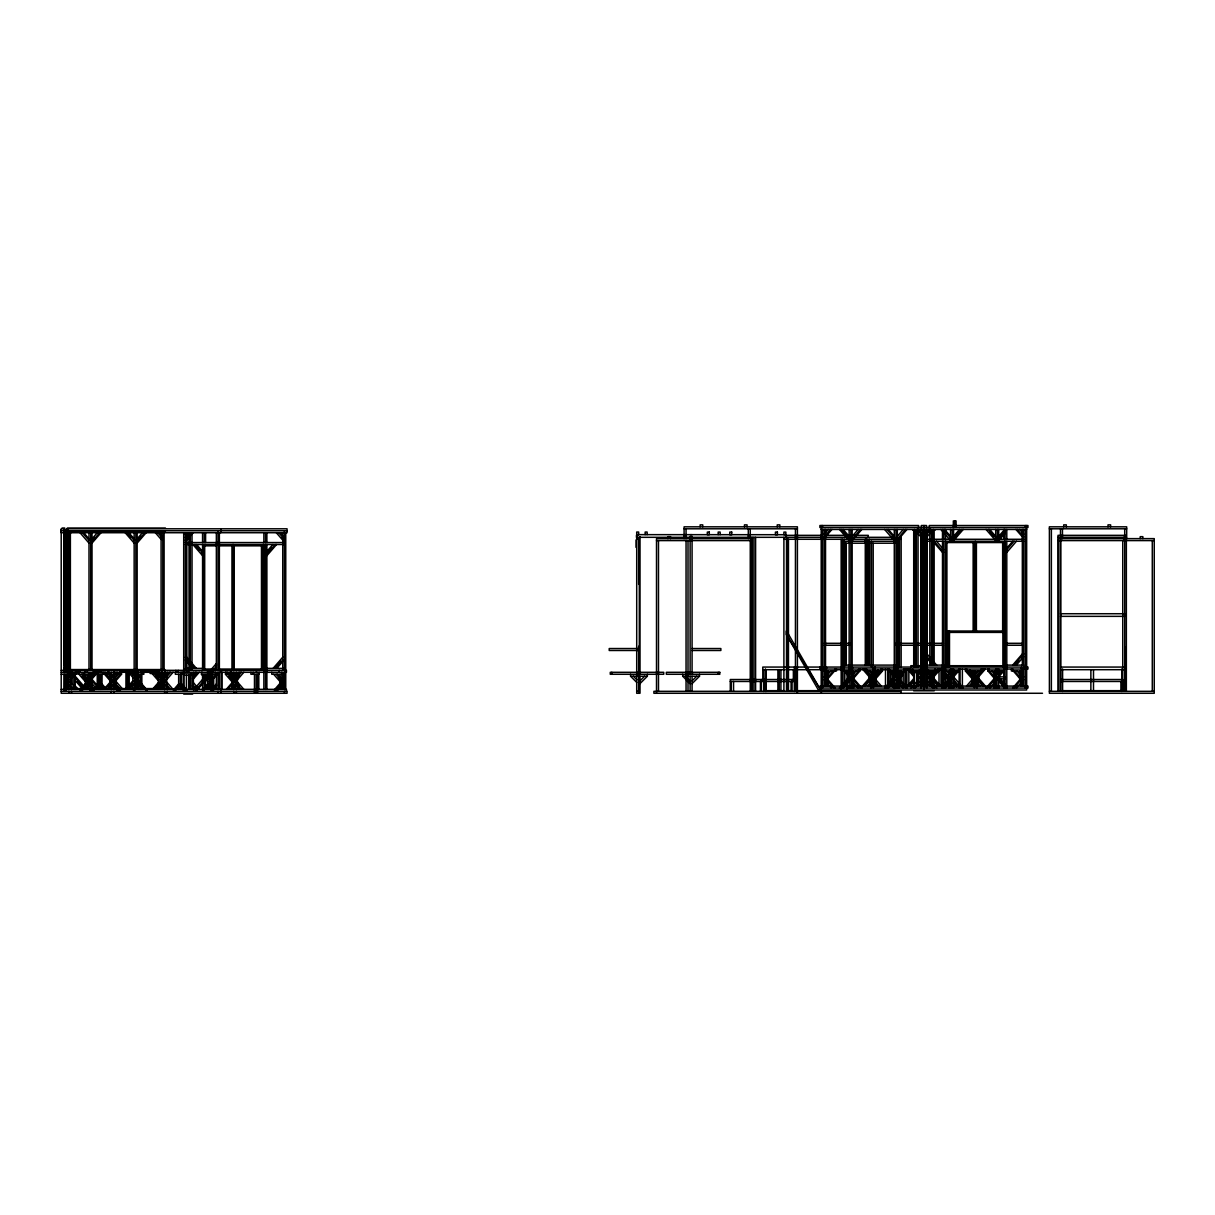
<?xml version="1.0" encoding="UTF-8"?>
<svg xmlns="http://www.w3.org/2000/svg" width="1215" height="1215" viewBox="0 0 1215 1215"><rect width="100%" height="100%" fill="white"/><g stroke="black" fill="none" stroke-linecap="round" stroke-linejoin="round"><path stroke-width="1.5" d="M638.665 534.646L638.665 532.033L636.706 532.033L636.706 693.279L639.956 693.279L639.956 676.284M785.862 537.349L785.862 532.094L783.903 532.094L783.903 534.706L785.862 534.706L636.706 534.646M821.37 693.279L821.37 691.32L786.53 630.874L786.515 634.807L819.153 691.32M63.757 536.574L67.782 531.942M66.977 535.648L63.757 539.354L65.078 539.354L67.22 536.878M69.361 534.418L71.488 531.942M90.715 540.341L97.975 531.942M92.021 540.341L94.436 537.531M100.389 531.942L90.715 543.12L92.021 543.12L101.695 531.942M135.852 540.341L143.127 531.942M137.158 540.341L140.803 536.134M145.527 531.942L135.852 543.12L137.158 543.12L146.833 531.942M185.409 537.364L189.418 532.732M191.833 532.732L185.409 540.143L186.715 540.143L193.139 532.732M69.984 675.783L72.991 672.305M70.288 676.952L74.312 672.305M72.186 676.026L75.406 672.305M70.288 679.732L76.712 672.305M87.07 678.912L91.945 673.49M88.391 678.912L91.398 675.434M80.023 690.074L85.369 683.544M81.329 690.074L85.612 685.139M96.304 673.991L92.021 678.942L90.715 678.942M81.359 691.32L85.369 686.688M93.57 690.074L98.916 683.908M95.939 688.844L99.159 685.139M96.911 688.996L98.916 686.688M115.926 672.305L111.917 676.952L113.223 676.952L117.248 672.305M103.791 689.345L111.066 681.144M113.785 678.912L117.794 674.279M105.113 689.345L111.522 681.934L110.216 681.934M119.647 672.305L113.223 679.732L111.917 679.732M108.105 686.095L111.309 682.39M107.801 688.844L109.942 686.369M107.512 689.345L111.522 684.713L110.216 684.713M121.515 672.305L121.515 674.279L115.091 681.691L113.785 681.691L120.209 674.279L120.209 672.305M135.852 676.163L137.857 673.839M125.677 689.133L132.936 680.749M129.413 686.338L131.827 683.544M139.057 675.236L135.852 678.942L137.158 678.942L139.3 676.466M128.091 689.133L132.936 683.529M129.398 689.133L133.042 684.941M133.437 690.074L138.783 683.908M134.744 690.074L139.026 685.139M136.779 688.996L138.783 686.688M265.569 552.916L272.843 544.517M268.09 551.519L271.735 547.327M275.258 544.517L265.569 555.695L266.89 555.695L276.564 544.517M152.619 689.133L158.679 682.147M155.14 687.736L158.77 683.544M166.333 675.783L169.341 672.305M155.034 689.133L158.664 684.941M170.647 672.305L166.637 676.952L165.331 676.952M156.34 689.133L158.77 686.338M157.206 689.345L163.63 681.934L164.936 681.934L158.512 689.345M173.062 672.305L166.637 679.732L165.331 679.732M160.927 689.345L164.936 684.713L163.63 684.713M173.305 690.074L178.651 683.908M174.611 690.074L178.894 685.139M174.641 691.32L178.651 686.688M192.486 675.783L195.494 672.305M192.79 676.952L196.8 672.305M192.547 678.486L196.83 673.55M192.79 679.732L199.214 672.305M193.474 689.923L216.361 663.512L216.361 666.291L195.888 689.923M197.195 689.923L216.467 667.688M213.597 674.279L209.572 678.912L210.894 678.912M202.525 690.074L207.871 683.908M215.997 674.279L209.572 681.691L210.894 681.691L217.303 674.279M203.831 690.074L208.114 685.139M205.867 688.996L207.871 686.688M211 690.074L216.361 683.908M212.321 690.074L216.604 685.139M212.352 691.32L216.361 686.688M240.13 672.305L236.12 676.952L237.426 676.952L241.451 672.305M226.294 689.345L232.718 681.934L234.024 681.934L227.6 689.345M239.34 676.026L236.12 679.732L237.426 679.732L243.851 672.305M235.999 680.461L239.203 676.755M230.015 689.345L234.024 684.713L232.718 684.713M273.071 668.387L282.746 657.209L284.052 657.209M275.577 666.989L280.422 661.4M275.471 668.387L282.746 659.988L284.052 659.988L276.777 668.387M274.271 689.923L281.531 681.539M275.577 689.923L279.207 685.731M276.686 689.923L281.531 684.318M277.992 689.923L281.622 685.716M824.226 534.084L828.235 529.451M830.65 529.451L824.226 536.863L825.532 536.863L831.956 529.451M850.849 537.85L858.124 529.451M860.524 529.451L850.849 540.629L852.155 540.629L861.845 529.451M903.261 529.451L896.002 537.85L897.308 537.85M905.676 529.451L896.002 540.629L897.308 540.629L906.982 529.451M926.635 532.929L929.642 529.451M926.939 534.084L930.963 529.451M926.939 536.863L933.363 529.451M826.838 675.631L830.863 670.999M833.262 670.999L826.838 678.41L828.159 678.41L834.583 670.999M952.256 537.85L959.531 529.451M953.578 537.85L959.637 530.849M952.256 540.629L961.946 529.451M953.578 540.629L963.252 529.451M839.474 688.039L849.148 676.861L850.454 676.861L840.78 688.039M856.18 670.999L852.155 675.631L853.477 675.631M841.874 688.039L849.148 679.641M843.195 688.039L850.454 679.641M859.886 669.04L859.886 670.999L853.477 678.41L852.155 678.41L858.58 670.999L858.58 669.04M862.483 686.08L868.892 678.653L871.52 678.653L865.095 686.08M863.789 686.08L870.213 678.653M874.922 673.672L877.929 670.194M874.739 675.631L878.749 670.999M877.063 673.976L879.204 671.5M867.51 686.08L871.52 681.433M997.409 537.85L1004.668 529.451M882.47 669.04L882.47 670.999L876.045 678.41L874.739 678.41L881.148 670.999L881.148 669.04M998.715 537.85L1004.775 530.849M997.409 540.629L1004.668 532.246M998.715 540.629L1004.759 533.643M884.611 688.039L894.286 676.861M1006.688 548.238L1012.748 541.252M897.308 675.631L901.317 670.999M887.026 688.039L894.286 679.641M1006.795 549.636L1014.054 541.252M888.332 688.039L894.392 681.038M1006.795 552.415L1016.469 541.252M899.525 677.18L901.667 674.705M892.478 685.564L894.62 683.103M905.038 670.999L898.614 678.41L897.308 678.41L903.732 670.999L903.732 669.04M899.768 678.41L902.973 674.705M892.706 686.809L894.848 684.334M907.286 686.08L913.71 678.653M908.592 686.08L913.953 679.899M909.913 686.08L914.181 681.129M912.313 686.08L914.318 683.756M911.235 688.039L920.924 676.861L922.231 676.861M913.65 688.039L920.924 679.641M929.642 670.999L926.635 674.477L926.559 670.574M914.956 688.039L921.016 681.038M926.939 675.631L930.963 670.999M928.852 674.705L932.057 670.999M926.939 678.41L933.363 670.999M932.543 672.518L935.55 669.04M932.604 675.206L937.965 669.04M939.271 669.04L932.847 676.451L934.153 676.451L940.577 669.04M952.955 673.323L954.96 670.999M942.096 686.642L948.14 679.656M941.671 688.039L948.095 680.628L949.416 680.628L945.133 685.564M953.259 674.477L956.281 670.999M953.092 675.95L957.374 670.999M953.259 675.95L957.526 670.999M953.335 677.18L958.681 670.999L958.681 669.04M949.416 683.407L945.392 688.039L945.498 541.252M977.543 670.999L973.519 675.631L974.84 675.631L978.85 670.999M966.517 686.08L972.942 678.653M975.66 675.95L973.519 678.41L974.84 678.41L981.249 670.999L981.249 669.04M982.768 669.04L976.344 676.451L978.971 676.451L985.395 669.04M968.932 686.08L972.942 681.433M977.65 676.451L984.074 669.04M970.238 686.08L972.243 683.756M998.107 673.323L1000.112 670.999M986.033 688.039L995.708 676.861L997.014 676.861L987.339 688.039M998.411 674.477L1001.418 670.999M999.307 674.705L1002.512 670.999M998.472 677.18L1003.833 670.999L1003.833 669.04M989.739 688.039L997.014 679.641L995.708 679.641M1012.657 665.106L1022.331 653.928L1023.638 653.928L1013.963 665.106M1016.272 663.709L1018.702 660.899M1016.378 665.106L1023.638 656.707L1022.331 656.707M1012.657 688.039L1022.331 676.861L1023.638 676.861L1013.963 688.039M1016.378 688.039L1023.638 679.641L1022.331 679.641M639.956 680.871L644.588 676.239M639.956 683.65L647.367 676.239L647.367 674.279M692.079 680.871L696.711 676.239M692.079 683.65L699.491 676.239L699.491 674.279M62.056 528.009L64.684 528.009L64.684 529.968M165.422 528.009L67.372 528.009L67.372 529.968M684.091 528.798L797.404 528.798M1126.685 528.798L1049.35 528.798L1049.35 526.824L1126.685 526.824L1126.685 538.625M821.203 529.451L1026.66 529.451M63.939 529.968L68.313 529.968M912.814 530.241L915.761 530.241M928.366 530.241L930.629 530.241M932.102 530.241L935.064 530.241M61.206 530.758L287.059 530.758M63.757 531.942L165.422 531.942M61.206 532.732L287.059 532.732L287.059 528.798L66.521 528.798L66.521 530.758M183.708 533.522L186.335 533.522L186.411 672.305M1022.331 534.084L1023.638 534.084L1019.628 529.451M690.12 534.691L692.079 534.691M637.799 535.344L636.493 535.344L636.493 537.319L846.764 537.319M785.771 535.344L821.978 535.344M825.152 535.344L868.285 535.344L868.285 537.319M922.231 536.863L920.924 536.863L914.5 529.451M854.267 537.319L892.007 537.319M1058.007 537.319L1126.351 537.319L1126.351 691.32M162.4 539.354L161.094 539.354L154.669 531.942M636.706 539.278L639.318 539.278M783.903 539.278L849.209 539.278M852.398 539.278L901.15 539.278M925.633 539.278L1023.638 539.278M656.51 540.599L752.237 540.599M850.454 540.629L849.148 540.629L839.474 529.451M1058.538 540.599L1154.25 540.599M843.757 541.252L898.553 541.252L898.553 667.065M925.633 541.252L1023.638 541.252M185.409 542.558L284.052 542.558M945.786 542.558L1004.775 542.558M843.757 543.211L898.553 543.211M185.409 544.517L284.052 544.517M203.573 545.839L216.483 545.839M220.173 545.839L263.609 545.839M942.491 549.636L943.797 549.636L936.522 541.252M1060.528 613.727L1123.845 613.727M1060.528 616.354L1123.845 616.354M946.91 631.025L1005.048 631.025L1005.048 667.065L945.498 667.065M948.505 632.408L1003.848 632.408M824.226 643.297L850.454 643.297M896.002 643.297L922.231 643.297M925.633 643.297L930.508 643.297M934.062 643.297L943.432 643.297M1005.838 643.297L1022.331 643.297M824.226 645.256L850.454 645.256M896.002 645.256L922.231 645.256M925.633 645.256L930.508 645.256M934.062 645.256L943.432 645.256M1005.838 645.256L1022.331 645.256M637.981 648.537L609.216 648.537L609.216 650.496L637.981 650.496M692.079 648.537L720.86 648.537L720.86 650.496L692.079 650.496M843.757 665.106L898.553 665.106M925.633 665.106L943.797 665.106M1006.795 665.106L1023.638 665.106M914.576 665.698L910.825 665.698L910.825 667.065M918.312 665.698L922.064 665.698M945.786 665.759L946.91 665.759M948.505 665.698L1004.775 665.759M943.797 667.065L762.792 667.065L762.792 680.582M1006.795 667.065L1027.966 667.065L1027.966 669.04L819.897 669.04L819.897 667.065M1060.634 667.065L1123.738 667.065M185.409 668.387L203.892 668.387M265.569 668.387L284.052 668.387M203.573 669.04L216.483 669.04M220.173 669.04L263.609 669.04M63.757 669.556L65.078 669.556L65.078 531.942M762.792 669.693L785.057 669.693M788.626 669.693L822.418 669.693M834.614 669.693L842.147 669.693M859.096 669.693L864.746 669.693M880.799 669.693L890.215 669.693M1060.634 669.693L1123.738 669.693M61.206 670.346L286.436 670.346L286.436 672.305L61.206 672.305M823.831 670.999L836.497 670.999L836.497 669.04M844.03 669.04L844.03 670.999L859.886 670.999M866.614 669.04L866.614 670.999L882.47 670.999M889.183 669.04L889.183 670.999L906.193 670.999M923.932 670.999L912.587 670.999L912.587 669.04M925.602 670.999L935.277 670.999L935.277 669.04M941.671 669.04L941.671 670.999L942.992 670.999L942.825 669.04M958.681 670.999L944.131 670.999L949.492 677.18M965.393 669.04L965.393 670.999L981.249 670.999M987.977 669.04L987.977 670.999L1003.833 670.999M1022.726 670.999L1011.366 670.999L1011.366 669.04M76.332 671.531L80.205 671.531M93.312 671.531L97.079 671.531M120.209 671.531L137.158 671.531M142.216 671.531L159.135 671.531M930.629 671.789L928.366 671.789L928.366 669.814M637.662 672.305L610.264 672.305L610.264 674.279L663.724 674.279L663.724 672.305L640.29 672.305L640.29 674.279M183.708 673.095L193.337 673.095L193.337 675.069L183.708 675.069M159.013 673.49L150.128 673.49L150.128 671.531M61.206 674.279L77.153 674.279L77.153 672.305M78.96 672.305L78.96 674.279L94.8 674.279L94.8 672.305M106.874 674.279L121.515 674.279M160.289 674.279L167.275 674.279L167.275 672.305M183.647 674.279L175.355 674.279L175.355 672.305M195.053 674.279L193.747 674.279L193.747 672.305M201.447 672.305L201.447 674.279L218.062 674.279M225.489 672.305L225.489 674.279L238.991 674.279L238.991 672.305M284.447 674.279L271.78 674.279L271.78 672.305M922.231 675.631L920.924 675.631L916.9 670.999M971.818 675.631L973.124 675.631L969.114 670.999M994.386 675.631L995.708 675.631L991.698 670.999M630.57 674.279L630.57 676.239L647.367 676.239M682.708 674.279L682.708 676.239L699.491 676.239M110.216 676.952L111.522 676.952L107.512 672.305M163.63 676.952L164.936 676.952L160.927 672.305M232.718 676.952L234.024 676.952L230.015 672.305M944.192 676.861L951.877 676.861M997.409 676.861L1005.094 676.861M944.192 678.836L951.877 678.836M997.409 678.836L1005.094 678.836M110.216 679.732L111.522 679.732L105.113 672.305M794.337 679.519L730.291 679.519L730.291 691.32M897.308 679.641L896.002 679.641L903.261 688.039M1060.634 679.519L1122.888 679.519L1122.888 691.32M87.936 680.901L89.242 680.901M111.583 680.901L110.261 680.901L103.852 673.49M730.291 681.478L794.337 681.478M1060.634 681.478L1122.888 681.478M233.219 681.691L231.913 681.691L225.489 674.279M111.917 681.934L113.223 681.934L119.647 689.345M165.331 681.934L166.637 681.934L173.062 689.345M236.12 681.934L237.426 681.934L243.851 689.345M165.331 684.713L166.637 684.713L170.647 689.345M919.542 684.759L921.729 684.759M926.134 684.759L928.321 684.759M895.622 686.08L819.897 686.08L819.897 688.039L1027.966 688.039L1027.966 686.08L952.393 686.08M898.462 686.08L902.836 686.08M905.008 686.08L949.416 686.08L949.416 678.532M181.658 686.688L180.352 686.688L184.361 691.32M210.894 686.688L209.572 686.688L211.577 688.996M69.437 688.571L82.59 688.571M91.429 688.571L96.046 688.571M117.764 688.571L135.26 688.571M144.661 688.571L164.784 688.571M61.206 689.345L286.436 689.345L286.436 691.32M763.764 690.667L784.115 690.667M787.669 690.667L791.512 690.667M795.628 690.667L895.303 690.667M913.65 690.788L934.229 690.788M1062.593 690.667L1121.764 690.667M61.206 691.32L287.059 691.32L287.059 693.279L61.206 693.279L61.206 528.798L63.833 528.798L63.909 672.305M636.706 691.32L639.318 691.32M1049.396 691.32L1154.25 691.32M1042.5 693.279L653.898 693.279L653.898 691.32L901.15 691.32L901.15 693.279M183.708 694.069L192.684 694.069M685.488 676.239L690.12 680.871M682.708 676.239L690.12 683.65M633.349 676.239L636.827 679.717M630.57 676.239L636.751 682.42M1017.213 529.451L1023.638 536.863L1022.331 536.863L1015.907 529.451M989.739 529.451L997.014 537.85L995.708 537.85L988.433 529.451M989.754 532.246L993.384 536.438M986.033 529.451L995.708 540.629M944.602 529.451L950.662 536.453M944.495 530.849L950.555 537.85M940.881 529.451L950.555 540.629M934.122 541.252L943.797 552.415L942.491 552.415L932.801 541.252M918.221 529.451L921.228 532.929M916.9 529.451L920.924 534.084M1017.001 670.999L1021.025 675.631M1014.601 670.999L1021.025 678.41L1019.704 678.41L1013.295 670.999M888.332 529.451L894.392 536.453M887.026 529.451L894.286 537.85M884.611 529.451L894.286 540.629M999.93 678.259L1004.759 683.848M998.609 678.259L1004.668 685.245M999.93 681.038L1002.345 683.848M998.624 681.038L1003.469 686.642M987.977 670.999L994.386 678.41L995.708 678.41L989.283 670.999L989.283 669.04M985.395 686.08L978.971 678.653L976.344 678.653L982.768 686.08M977.65 678.653L984.074 686.08M969.934 670.194L972.942 673.672M968.659 671.5L970.8 673.976M976.344 681.433L980.353 686.08M843.195 529.451L850.454 537.85M965.393 670.999L971.818 678.41L973.124 678.41L966.715 670.999L966.715 669.04M841.874 529.451L849.148 537.85M840.78 529.451L849.255 539.232M953.578 676.861L963.252 688.039M946.546 670.999L950.555 675.631M953.578 679.641L960.837 688.039M953.471 681.038L959.531 688.039M945.133 673.475L948.338 677.18L942.825 670.999M953.259 683.103L956.463 686.809M926.939 653.928L936.628 665.106M941.671 670.999L947.032 677.18M926.939 656.707L934.214 665.106M926.848 658.105L932.907 665.106M940.577 686.08L934.153 678.653L932.847 678.653L939.271 686.08M936.051 682.359L938.193 684.835M932.604 679.899L937.965 686.08M932.543 682.602L935.55 686.08M926.939 676.861L936.628 688.039M926.939 679.641L934.214 688.039M918.221 670.999L921.228 674.477L921.304 670.574M926.848 681.038L932.907 688.039M915.806 670.999L917.948 673.475M914.5 670.999L920.924 678.41M912.313 669.04L914.318 671.348M909.913 669.04L914.181 673.976M908.592 669.04L913.953 675.206M907.286 669.04L913.71 676.451M892.904 670.999L894.908 673.323M906.982 688.039L897.308 676.861L896.002 676.861L905.676 688.039M891.597 670.999L894.604 674.477M899.768 680.628L901.91 683.103M890.489 670.999L894.772 675.95M889.183 670.999L894.529 677.18M899.465 684.561L901.469 686.885M870.335 670.999L874.344 675.631L873.023 675.631L869.014 670.999M874.922 678.653L881.346 686.08M871.125 674.705L874.344 678.41L873.023 678.41L866.614 670.999M865.095 669.04L871.52 676.451L868.892 676.451L862.483 669.04M874.922 681.433L878.931 686.08M863.789 669.04L870.213 676.451M875.62 683.756L877.625 686.08M847.751 670.999L849.756 673.323M861.845 688.039L852.155 676.861L850.849 676.861L860.524 688.039M846.445 670.999L849.452 674.477M845.351 670.999L847.493 673.475M844.03 670.999L849.391 677.18M850.849 679.641L858.124 688.039M835.206 688.039L825.532 676.861L824.226 676.861L833.9 688.039M824.226 679.641L831.485 688.039M280.042 532.732L284.052 537.364L282.746 537.364L278.721 532.732M281.91 537.668L284.052 540.143L282.746 540.143L276.321 532.732M196.617 544.517L203.892 552.916L202.571 552.916L195.311 544.517M194.218 544.517L199.047 550.106M201.462 552.901L203.892 555.695L202.571 555.695L192.896 544.517M158.39 531.942L162.4 536.574L161.094 536.574L157.084 531.942M277.415 674.279L281.424 678.912L280.118 678.912L276.109 674.279M278.22 677.985L281.424 681.691L280.118 681.691L273.694 674.279M128.198 531.942L134.242 538.944M126.876 531.942L134.151 540.341M126.998 533.339L130.628 537.531M124.477 531.942L134.151 543.12M227.6 672.305L234.024 679.732L232.718 679.732L226.294 672.305M237.198 683.164L239.34 685.64M241.451 689.345L237.426 684.713L236.12 684.713L240.13 689.345M228.952 676.755L231.078 679.215M83.045 531.942L89.105 538.944M205.168 674.279L207.173 676.588M81.739 531.942L88.999 540.341M203.862 674.279L207.871 678.912M79.324 531.942L88.999 543.12M214.098 687.614L210.894 683.908L209.572 683.908L213.855 688.844M196.405 668.387L186.715 657.209L185.409 657.209L195.083 668.387M201.447 674.279L207.871 681.691M186.715 659.988L189.145 662.783M185.409 659.988L192.684 668.387M192.79 681.934L199.214 689.345M192.79 684.713L195.797 688.191M192.486 685.868L195.494 689.345M192.775 687.128L195.19 689.923M187.019 690.074L181.658 683.908L180.352 683.908L185.698 690.074M158.512 672.305L164.936 679.732L163.63 679.732L157.206 672.305M155.763 673.49L158.785 676.968M166.333 685.868L169.341 689.345M154.457 673.49L158.466 678.122M155.505 675.965L158.709 679.671M152.057 673.49L158.466 680.901M141.791 683.908L147.152 690.074M131.144 672.685L133.149 674.993M139.588 682.147L137.158 679.352L135.852 679.352L139.482 683.544M142.003 684.941L144.418 687.736M141.563 685.139L145.83 690.074M137.158 682.131L139.588 684.941M128.805 672.761L133.073 677.697M135.852 682.131L139.482 686.338M122.214 688.571L115.789 681.144L114.468 681.144L116.61 683.62M109.38 674.279L111.385 676.588M119.799 688.571L115.789 683.923L113.785 683.908L119.131 690.074M115.091 683.908L120.437 690.074M114.468 683.923L118.493 688.571M111.005 680.461L103.791 672.305L103.928 674.279L95.621 674.279L95.666 671.531M117.248 689.345L113.223 684.713L111.917 684.713L115.926 689.345M113.785 686.688L117.794 691.32M101.923 683.908L106.206 688.844M101.68 685.139L104.9 688.844M98.066 686.338L92.021 679.352L90.715 679.352L97.959 687.736M83.531 673.49L85.536 675.813M90.715 682.131L95.56 687.736M82.666 674.279L85.688 677.757M94.588 689.3L89.242 683.119L87.936 683.119L93.282 689.3M81.359 674.279L85.369 678.912M82.407 676.755L85.612 680.461M93.737 690.074L88.391 683.908L87.07 683.908L92.431 690.074M78.96 674.279L85.369 681.691M87.07 686.688L91.095 691.32M64.228 663.512L71.442 671.849M75.057 676.026L84.686 687.143M64.106 664.909L70.136 671.849M74.95 677.423L83.379 687.143M77.471 681.585L82.286 687.143M64.122 667.688L67.721 671.849M74.95 680.203L82.18 688.541M74.358 684.85L77.563 688.571M70.288 681.934L76.712 689.345M70.288 684.713L74.312 689.345M69.984 685.868L72.991 689.345M821.431 691.32L786.53 634.807L786.53 630.874M1152.291 540.599L1152.291 691.32M1142.844 538.625L1142.844 536.666L1140.232 536.666L1140.232 538.625M1125.697 537.319L1125.697 535.344L1058.007 535.344L1058.007 691.32M1125.697 613.727L1125.697 616.354M1125.697 646.881L1125.697 691.32M1124.71 528.798L1124.71 538.625M1124.726 540.599L1124.726 691.32M1123.738 537.319L1123.738 539.278M1122.751 540.599L1122.751 691.32M1121.764 668.949L1121.764 691.472M1120.913 681.478L1120.913 691.32M1110.631 526.824L1110.631 524.865L1108.004 524.865L1108.004 526.824M1093.5 669.693L1093.5 690.667M1090.873 669.693L1090.873 690.667M1066.33 526.824L1066.33 524.865L1063.702 524.865L1063.702 526.824M1062.593 668.949L1062.593 691.472M1062.457 528.798L1062.457 538.625M1060.634 537.319L1060.634 691.32M1060.498 528.798L1060.498 538.625M1060.498 540.599L1060.498 691.32M1058.66 691.32L1058.538 538.625L1154.25 538.625L1154.25 693.279L1049.396 693.279L1049.396 528.798M1051.37 528.798L1051.37 691.32M1027.283 686.08L1027.283 688.039M1026.66 525.518L1026.66 689.999L821.203 689.999L821.203 525.518M1025.339 525.518L1025.339 527.492M1025.339 529.451L1025.339 688.039M1023.638 529.451L1023.638 667.065M1023.638 669.04L1023.638 686.08M1022.331 529.451L1022.331 665.182M1022.331 669.04L1022.331 686.08M1021.405 667.065L1021.405 669.04M1021.025 670.999L1021.025 686.08M1019.704 670.999L1019.704 680.415M1012.687 669.04L1012.687 670.999M1006.795 529.451L1006.795 539.278M1006.795 541.252L1006.795 688.039M1005.094 529.451L1005.094 539.278M1005.094 541.252L1005.094 688.039M1004.775 541.252L1004.775 667.065M1003.848 631.025L1003.848 667.065M1003.772 529.451L1003.772 539.278M1003.636 542.558L1003.636 631.648M1003.772 669.222L1003.772 688.039M1002.876 631.025L1002.876 667.065M1002.648 542.558L1002.648 631.648M998.715 529.451L998.715 537M998.715 669.04L998.715 688.039M997.409 529.451L997.409 540.781M997.014 669.04L997.014 688.039M995.708 529.451L995.708 540.781M995.708 669.04L995.708 688.282M994.386 670.999L994.386 688.282M978.971 674.765L978.971 680.415M977.65 676.649L977.65 686.08M976.739 686.08L976.739 688.039M976.404 542.558L976.404 631.648M976.344 676.649L976.344 686.08M975.28 541.252L975.28 631.648M974.84 670.999L974.84 686.08M974.643 670.999L974.476 688.039M974.141 542.558L974.141 631.648M973.154 542.558L973.154 631.648M973.124 670.999L973.124 686.08M971.818 670.999L971.818 686.08M962.371 669.04L962.371 686.08M960.093 669.04L960.093 686.08M959.121 669.04L959.121 684.182M956.083 527.492L956.083 520.931L953.335 520.931L953.335 527.492M954.717 520.931L954.717 527.492M953.578 529.451L953.578 537M953.578 669.04L953.578 688.039M952.256 529.451L952.256 540.781M951.877 669.04L951.877 688.039M950.555 529.451L950.555 540.781M950.555 669.04L950.555 688.282M949.492 631.025L949.492 667.065M949.249 670.999L949.249 674.462M949.249 677.909L949.249 688.282M948.505 631.025L948.505 667.065M948.292 631.025L948.292 667.065M948.095 678.532L948.095 686.08M947.305 631.025L947.305 667.065M946.91 542.558L946.91 667.065M945.938 542.558L945.938 631.648M945.786 541.252L945.786 667.065M945.498 529.451L945.498 539.278M943.797 529.451L943.797 539.278M943.797 541.252L943.797 688.039M942.491 529.451L942.491 539.278M942.491 541.252L942.491 688.039M940.987 669.04L940.987 686.08M939.013 669.04L939.013 686.08M934.153 530.241L934.153 663.314M934.153 675.358L934.153 678.927M933.591 670.923L933.591 686.08M932.847 530.241L932.847 663.314M932.847 675.358L932.847 678.927M932.604 670.923L932.604 686.08M931.525 530.241L931.525 665.197M931.328 670.923L931.328 684.182M930.341 672.821L930.341 686.08M929.87 527.492L929.87 528.267M929.824 530.241L929.824 665.197M929.84 673.566L929.84 686.08M929.232 528.267L929.262 525.518L1027.966 525.518L1027.966 527.492L819.897 527.492L819.897 525.518L918.601 525.518L918.631 528.267M926.939 529.451L926.939 667.065M926.939 669.04L926.939 686.08M926.635 686.08L926.635 688.039L926.559 680.415M926.589 528.267L926.559 525.518L921.304 525.518L921.289 528.267M926.559 535.861L926.559 665.197M926.559 667.065L926.559 669.04M925.238 529.451L925.238 667.065M925.238 669.04L925.238 686.08M923.932 525.518L923.932 689.999M922.625 529.451L922.625 667.065M922.625 669.04L922.625 686.08M921.304 535.861L921.304 669.04M921.304 680.415L921.304 688.039L921.228 686.08M920.924 529.451L920.924 667.065M920.924 669.04L920.924 686.08M919.512 669.814L919.512 671.789M917.993 527.492L917.993 528.267M918.039 530.241L918.039 667.065M918.024 675.358L918.024 686.08M917.522 672.821L917.522 686.08M916.55 670.923L916.55 684.182M916.338 530.241L916.338 667.065M915.017 530.241L915.017 667.065M914.272 670.923L914.272 686.08M913.71 530.241L913.71 667.065M913.71 675.358L913.71 678.927M908.85 670.923L908.85 686.08M906.891 669.04L906.891 686.08M906.193 669.04L906.193 688.039M905.038 669.04L904.871 686.141M903.17 672.897L903.17 688.039M901.15 537.319L901.15 666.913M901.15 670.665L901.15 683.802M899.768 670.999L899.768 686.08M899.449 539.278L899.449 666.913M898.614 670.999L898.614 688.282M897.596 667.065L897.596 669.04M897.308 529.451L897.308 677.909M897.308 680.491L897.308 688.282M896.002 529.451L896.002 688.039M894.286 529.451L894.286 688.039M893.344 670.999L893.344 686.141M892.038 672.897L892.038 686.141M890.337 670.999L890.337 686.141M888.742 669.04L888.742 684.182M887.77 669.04L887.77 684.182M885.492 669.04L885.492 686.08M876.045 670.999L876.045 686.08M875.013 667.065L875.013 669.04M874.739 670.999L874.739 686.08M873.19 543.211L873.19 665.106M873.221 670.999L873.388 688.039M873.023 670.999L873.023 686.08M872.75 667.065L872.75 669.04M871.489 541.252L871.489 667.065M871.52 676.649L871.52 686.08M871.125 686.08L871.125 688.039M870.213 676.649L870.213 686.08M869.788 543.211L869.788 665.106M869.272 539.278L869.272 665.045M869.135 543.211L869.135 665.106M868.892 674.765L868.892 680.415M867.009 539.278L867.009 665.045M866.584 539.187L866.584 665.03M866.022 539.278L866.022 665.045M865.277 539.187L865.277 665.03M853.477 670.999L853.477 676.178M853.477 681.372L853.477 688.282M852.444 667.065L852.444 669.04M852.155 529.451L852.155 537M852.155 540.781L852.155 688.282M850.849 529.451L850.849 688.039M849.148 529.451L849.148 688.039M847.098 673.186L847.098 690.667M846.126 543.211L846.126 665.106M845.458 543.211L845.458 665.106M844.82 671.439L844.82 681.919M844.41 541.252L844.41 667.065M844.182 539.278L844.182 683.802M842.481 539.278L842.481 685.685M841.16 539.278L841.16 691.32M835.176 669.04L835.176 670.999M828.159 670.999L828.159 686.08M826.838 670.999L826.838 686.08M826.458 667.065L826.458 669.04M825.532 529.451L825.532 533.218M825.532 536.984L825.532 667.065M825.532 669.04L825.532 676.603M825.532 680.4L825.532 686.08M825.137 670.999L825.137 676.649M825.137 680.415L825.137 686.08M824.226 529.451L824.226 667.065M824.226 669.04L824.226 686.08M822.525 525.518L822.525 527.492M822.525 529.451L822.525 688.039M820.581 686.08L820.581 688.039M797.404 693.279L797.404 526.824L684.091 526.824L684.091 538.625M796.615 669.693L796.615 691.472M796.038 667.065L796.038 669.693M795.445 528.798L795.445 691.32M794.337 667.065L794.337 691.472M793.365 669.693L793.365 680.582M792.074 679.519L792.074 691.32M791.087 681.478L791.087 691.32M788.459 539.278L788.459 691.32M786.758 537.319L786.758 691.32M786.515 537.319L786.515 691.32M783.903 537.319L783.903 691.32M780.926 669.693L780.926 690.667M779.848 526.824L779.848 524.865L777.236 524.865L777.236 526.824M779.225 669.693L779.225 690.667M777.904 669.693L777.904 690.667M766.042 669.693L766.042 691.472M765.48 668.949L765.48 691.411M764.205 681.478L764.205 691.32M763.764 669.693L763.764 691.472M761.425 679.519L761.425 691.32M760.939 681.478L760.939 691.32M760.438 681.478L760.438 691.32M755.593 537.319L755.593 691.32M753.892 537.319L753.892 691.396M752.237 691.32L752.237 538.625L656.51 538.625L656.51 693.279M752.191 537.319L752.191 691.396M750.885 537.319L750.885 691.396M750.263 528.798L750.263 538.625M750.263 540.599L750.263 691.32M748.303 528.798L748.303 538.625M747.058 526.824L747.058 524.865L744.446 524.865L744.446 526.824M733.556 681.478L733.556 691.32M731.278 681.478L731.278 691.32M720.146 534.691L720.146 532.064L718.171 532.064L718.171 534.691M718.293 672.305L718.293 674.279M702.756 526.824L702.756 524.865L700.144 524.865L700.144 526.824M692.413 672.305L692.413 674.279M692.079 536.574L692.079 672.518M692.079 676.284L692.079 691.396M690.12 536.574L690.12 672.518M690.12 676.284L690.12 691.396M689.786 672.305L689.786 674.279M688.009 540.599L688.009 691.32M686.05 528.798L686.05 538.625M686.05 540.599L686.05 691.32M670.543 538.625L670.543 536.666L667.916 536.666L667.916 538.625M658.484 540.599L658.484 691.32M647.124 534.646L647.124 532.033L645.165 532.033L645.165 534.646M639.956 536.574L639.956 672.518M639.318 537.319L639.318 693.279M638.665 539.931L638.665 584.369M638.665 646.228L638.665 690.667M636.037 539.931L636.037 547.357M611.783 672.305L611.783 674.279M285.753 532.732L285.753 670.346M285.753 672.305L285.753 689.345M285.115 670.346L285.115 672.305M284.447 530.758L284.447 670.346M284.447 672.305L284.447 689.345M284.447 691.32L284.447 693.279M283.141 674.279L283.141 689.345M282.746 532.732L282.746 670.346M282.746 674.204L282.746 689.345M281.819 672.305L281.819 689.345M280.118 674.279L280.118 689.345M279.207 670.346L279.207 672.305M266.89 532.732L266.89 542.558M266.89 544.517L266.89 689.437M265.569 532.732L265.569 542.558M265.569 544.517L265.569 689.437M263.868 532.732L263.868 542.558M263.868 544.517L263.868 689.437M263.609 544.517L263.609 670.346M262.622 544.517L262.622 670.346M261.483 545.839L261.483 669.04M259.099 672.305L259.099 674.279L250.928 674.279L250.928 672.305M258.81 674.279L258.81 689.421M257.504 674.279L257.504 693.279M256.471 670.346L256.471 672.305M256.183 674.279L256.183 693.279M254.482 674.279L254.482 693.279M253.191 672.305L253.191 674.279M237.426 674.279L237.426 689.345M236.363 672.305L236.363 674.279M236.363 691.32L236.363 693.279M235.725 674.279L235.725 689.345M234.237 545.839L234.237 669.04M234.024 674.279L234.024 689.345M233.751 672.305L233.614 681.812M233.614 685.579L233.614 689.345M233.751 691.32L233.751 693.279M233.098 544.517L233.098 670.346M232.991 544.517L232.991 670.346M232.718 674.279L232.718 681.812M232.718 685.579L232.718 689.345M231.959 545.839L231.959 669.04M231.913 674.279L231.913 689.345M231.123 670.346L231.123 672.305M222.148 672.305L222.148 689.345M221.16 672.305L221.16 689.345M221.054 528.798L221.054 530.758M220.69 530.758L220.69 532.732M220.69 670.346L220.69 672.305M220.69 689.345L220.69 693.279M219.368 532.732L219.368 670.346M219.368 672.305L219.368 689.345M218.062 530.758L218.062 670.346M218.062 672.305L218.062 689.345M218.062 691.32L218.062 693.279M216.361 532.732L216.361 670.346M216.361 674.204L216.361 689.345M215.435 672.305L215.435 674.279M213.673 678.061L213.673 687.523M212.822 670.346L212.822 672.305M212.352 674.279L212.352 687.523M211.076 672.305L211.076 674.279M211.046 679.458L211.046 686.369M210.894 674.279L210.894 689.345M209.572 674.279L209.572 689.345M207.871 676.163L207.871 689.345M207.598 670.346L207.598 672.305M205.593 532.732L205.593 542.558M205.593 680.02L205.593 687.553M204.697 545.839L204.697 669.04M204.287 532.732L204.287 542.558M204.287 681.904L204.287 689.437M203.467 544.517L203.573 670.346M202.571 532.732L202.571 542.558M202.571 544.517L202.571 670.619M202.571 674.386L202.571 689.437M193.367 677.985L193.367 683.665M192.79 675.069L192.79 689.345M192.031 670.346L192.031 533.522L189.024 533.522L189.024 670.346M191.089 675.069L191.089 689.345M190.725 673.095L190.725 675.069M190.33 533.522L190.33 670.346M189.783 675.069L189.783 689.345M189.661 675.069L189.661 689.345M188.629 670.346L188.674 672.305M188.674 675.069L188.674 689.345M187.307 670.346L187.307 672.305M186.715 532.732L186.715 668.463M186.411 675.069L186.411 689.345M185.409 532.732L185.409 670.346M183.708 532.732L183.708 687.569M183.647 672.305L183.662 685.579M182.341 672.305L182.341 674.279M181.658 674.279L181.658 689.421M181.035 672.305L181.035 674.279M180.352 674.279L180.352 689.421M178.651 674.279L178.651 689.421M178.225 670.346L178.225 672.305M175.871 670.346L175.871 672.305M167.275 691.32L167.275 693.279M166.637 674.279L166.637 689.345M164.784 671.531L164.784 669.556L68.678 669.556L68.678 532.732M164.936 674.279L164.936 689.345M164.648 672.305L164.648 674.279M164.648 691.32L164.648 693.279M164.101 531.942L164.101 669.556M164.101 679.094L164.101 682.891M163.63 674.279L163.63 681.812M163.63 685.579L163.63 689.345M162.795 531.942L162.795 669.556M162.795 673.414L162.795 688.571M162.035 670.346L162.035 672.305M161.489 675.373L161.489 688.571M161.094 531.942L161.094 669.556M161.094 677.211L161.094 688.571M160.183 675.373L160.183 686.672M158.466 673.49L158.466 688.571M143.78 672.305L143.841 674.279L135.488 674.279L135.488 672.305M142.52 672.305L142.52 674.279M141.851 674.279L141.851 689.421M140.56 670.346L140.56 672.305M140.545 674.279L140.545 689.421M138.844 674.279L138.844 689.421M138.206 670.346L138.206 672.305M137.158 531.942L137.158 669.632M137.189 670.346L137.189 672.305M137.158 686.748L137.158 673.49L129.276 673.49L129.276 671.531M136.855 672.305L136.855 674.279M135.852 531.942L135.852 669.632M135.852 673.49L135.852 689.042M134.546 673.49L134.546 689.042M134.151 531.942L134.151 669.632M132.845 673.49L132.845 689.042M131.554 671.531L131.554 673.49M129.2 672.305L129.2 689.345M128.213 672.305L128.213 689.345M126.922 672.305L126.922 689.345M125.95 672.305L125.95 689.345M115.789 679.139L115.789 686.672M115.091 679.929L115.091 689.345M114.058 670.346L113.861 674.279M113.861 691.32L113.861 693.279M113.785 674.279L113.785 689.345M113.223 674.279L113.223 689.345M111.522 674.279L111.522 689.345M111.248 672.305L111.248 674.279M111.066 679.139L111.066 683.923M111.248 691.32L111.248 693.279M110.216 674.279L110.216 689.345M108.621 670.346L108.621 672.305M102.622 672.305L102.622 674.279M102.106 674.204L101.954 689.421M100.936 670.346L100.936 672.305M100.632 674.279L100.632 689.421M100.086 670.346L100.086 672.305M98.916 674.279L98.931 689.421M98.855 674.204L98.855 689.345M98.582 670.346L98.582 672.305M98.248 670.346L98.248 672.305M97.246 673.414L97.246 686.672M96.957 672.305L96.957 674.279M94.345 671.531L94.345 673.49L95.666 673.49L88.391 681.691L87.07 681.691L93.494 674.279L93.494 672.305M92.021 531.942L92.021 669.632M92.021 677.271L92.021 688.632M90.715 531.942L90.715 669.632M90.715 673.49L90.715 687.31M89.394 673.49L89.394 683.863M89.242 673.49L89.242 682.906M88.999 531.942L88.999 669.632M88.391 674.279L88.391 689.345M87.359 670.346L87.359 672.305M87.07 674.279L87.07 689.345M85.369 674.279L85.369 689.345M85.096 670.346L85.096 672.305M75.846 672.305L75.846 674.279M75.178 674.279L75.178 689.421M73.857 674.279L73.857 687.523M72.156 678.061L72.156 683.741M71.518 670.346L71.518 672.305M71.503 691.32L71.503 693.279M71.214 670.346L71.214 672.305M71.153 677.849L71.153 683.923M70.835 672.305L70.835 674.279M70.379 532.732L70.379 669.556M70.288 689.345L70.181 672.305M69.528 532.732L69.528 670.346M68.875 691.32L68.875 693.279M68.587 674.279L68.587 689.345M68.222 672.305L68.222 674.279M67.827 528.798L67.827 530.758M67.827 532.732L67.827 670.346M67.372 532.732L67.372 665.805M66.521 532.732L66.521 670.346M66.172 670.346L66.126 672.305M66.172 674.279L66.126 691.32M65.671 669.556L65.671 671.531M64.76 669.556L64.805 672.305M64.896 674.279L64.805 691.32M64.684 532.732L64.684 671.531M64.228 532.732L64.228 664.696M63.909 674.279L63.833 691.32M60.75 529.968L60.75 531.942M709.287 532.079L707.327 532.079L707.327 534.691L709.287 534.691L709.287 532.079M731.734 532.079L729.759 532.079L729.759 534.691L731.734 534.691L731.734 532.079M777.403 532.079L775.428 532.079L775.428 534.706L777.403 534.706L777.403 532.079M719.796 672.305L666.352 672.305L666.352 674.279L719.796 674.279L719.796 672.305M67.281 689.345L67.281 674.279L67.159 689.345"/></g></svg>
